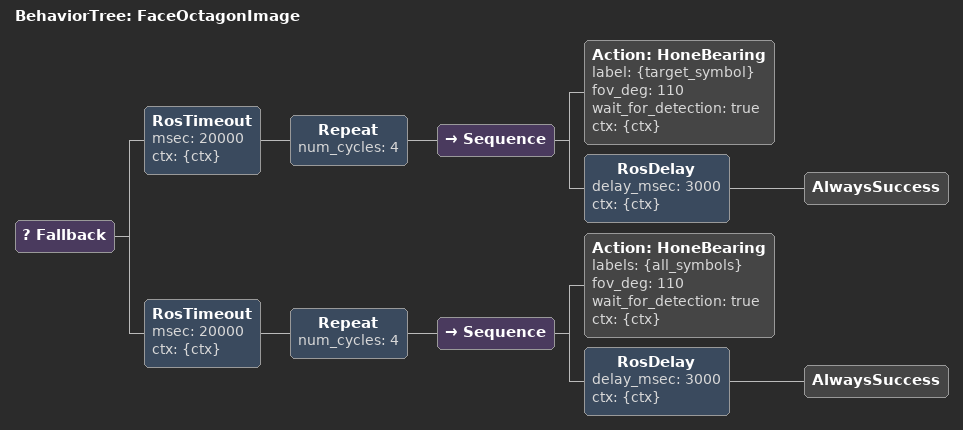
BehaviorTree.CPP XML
<root BTCPP_format="4">
    <BehaviorTree ID="FaceOctagonImage">
        <Fallback>
            <RosTimeout msec="20000" ctx="{ctx}">
                <Repeat num_cycles="4">
                    <Sequence>
                        <Action ID="HoneBearing" label="{target_symbol}" fov_deg="110"
                                wait_for_detection="true" ctx="{ctx}"/>
                        <RosDelay delay_msec="3000" ctx="{ctx}"><AlwaysSuccess/></RosDelay>
                    </Sequence>
                </Repeat>
            </RosTimeout>
            <RosTimeout msec="20000" ctx="{ctx}">
                <Repeat num_cycles="4">
                    <Sequence>
                        <Action ID="HoneBearing" labels="{all_symbols}" fov_deg="110"
                                wait_for_detection="true" ctx="{ctx}"/>
                        <RosDelay delay_msec="3000" ctx="{ctx}"><AlwaysSuccess/></RosDelay>
                    </Sequence>
                </Repeat>
            </RosTimeout>
        </Fallback>
    </BehaviorTree>
</root>
